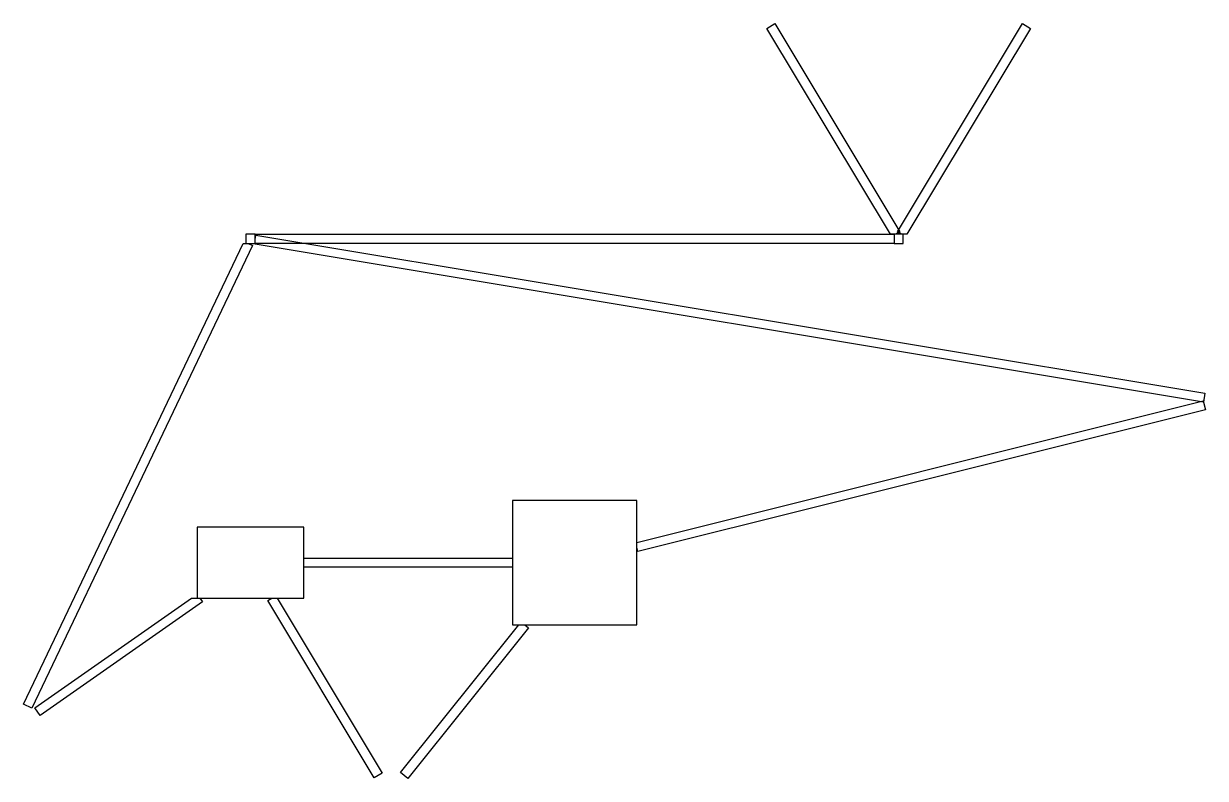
# Model space of a CAD drawing. Header units: millimetres. Extents: x 2.1 to 27.6, y 1.8 to 18.2.
import ezdxf

# ---------------------------------------------------------------- set-up
doc = ezdxf.new("R2010")
doc.units = ezdxf.units.MM
doc.layers.add('CHAMBERS', color=5, linetype='CONTINUOUS')
doc.layers.add('CHANNELS', color=3, linetype='CONTINUOUS')

msp = doc.modelspace()

# ---------------------------------------------------------------- linework, layer by layer
at = {"layer": 'CHAMBERS'}
for points in [[(6.9, 13.4), (7.1, 13.4), (7.1, 13.6), (6.9, 13.6)], [(20.9, 13.4), (21.1, 13.4), (21.1, 13.6), (20.9, 13.6)], [(12.656, 5.156), (15.344, 5.156), (15.344, 7.844), (12.656, 7.844)], [(5.848, 5.732), (8.152, 5.732), (8.152, 7.268), (5.848, 7.268)]]:
    msp.add_lwpolyline(points, close=True, dxfattribs=at)
at = {"layer": 'CHANNELS'}
for points in [[(20.94, 13.6), (20.8234, 13.6), (18.1543, 18.0486), (18.3257, 18.1514), (21.0257, 13.6514)], [(23.8457, 18.0486), (21.1766, 13.6), (21.06, 13.6), (20.9743, 13.6514), (23.6743, 18.1514)], [(7.1, 13.6), (20.9, 13.6), (20.9, 13.4), (7.1, 13.4)], [(27.5836, 9.968), (7.1, 13.382), (7.1, 13.4833), (7.1164, 13.582), (27.6164, 10.1653)], [(2.1002, 3.443), (6.8416, 13.4), (6.9524, 13.4), (7.0427, 13.357), (2.2808, 3.357)], [(27.6243, 9.803), (15.3683, 6.739), (15.344, 6.836), (15.344, 6.9391), (27.5757, 9.997)], [(8.152, 6.6), (12.656, 6.6), (12.656, 6.4), (8.152, 6.4)], [(2.3427, 3.3619), (5.7285, 5.732), (5.9029, 5.732), (5.9602, 5.6501), (2.4573, 3.1981)], [(7.4608, 5.732), (7.5774, 5.732), (9.8457, 1.9514), (9.6743, 1.8486), (7.3751, 5.6806)], [(12.9248, 5.156), (13.0029, 5.0935), (10.3981, 1.8375), (10.2419, 1.9625), (12.7967, 5.156)]]:
    msp.add_lwpolyline(points, close=True, dxfattribs=at)

doc.saveas('drawing.dxf')
